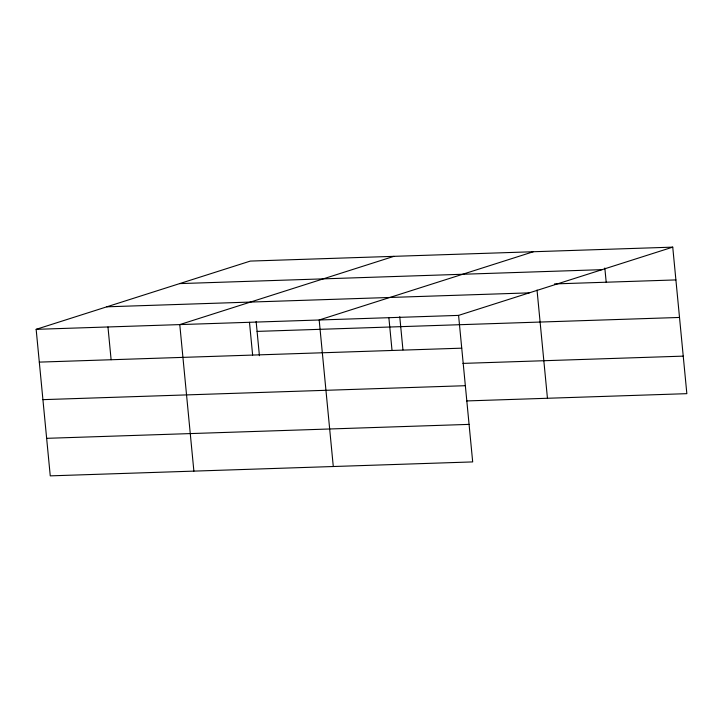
<?xml version="1.0" encoding="UTF-8"?>
<svg xmlns="http://www.w3.org/2000/svg" width="723" height="723" viewBox="0 0 723 723"><rect width="100%" height="100%" fill="white"/><g stroke="black" fill="none" stroke-linecap="round" stroke-linejoin="round"><path stroke-width="1.08" d="M672.742 247.139L458.581 315.391L472.688 461.916L50.258 475.861L36.15 329.336L250.312 261.084L672.742 247.139L686.85 393.664L466.507 400.94M393.936 256.34L179.774 324.591L193.881 471.116M533.339 251.74L319.177 319.991L333.285 466.516M179.638 283.606L602.069 269.661M554.487 283.922L675.897 279.918M106.823 306.814L529.254 292.869M36.15 329.336L458.581 315.391M257.081 331.396L679.512 317.451M39.304 362.115L461.735 348.17M462.892 363.398L683.235 356.132M42.919 399.647L465.35 385.702M46.643 438.328L469.073 424.383M604.826 268.016L606.199 282.214M537.026 290.04L547.447 398.265M399.756 316.719L402.946 349.86M388.875 317.695L392.029 350.465M256.132 321.464L259.421 355.707M249.48 322.295L252.634 355.074M107.962 326.959L111.116 359.738"/></g></svg>
